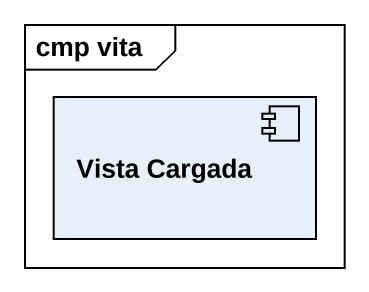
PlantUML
@startuml
mainframe cmp vita
component "Vista Cargada" as Vista_Cargada
@enduml
